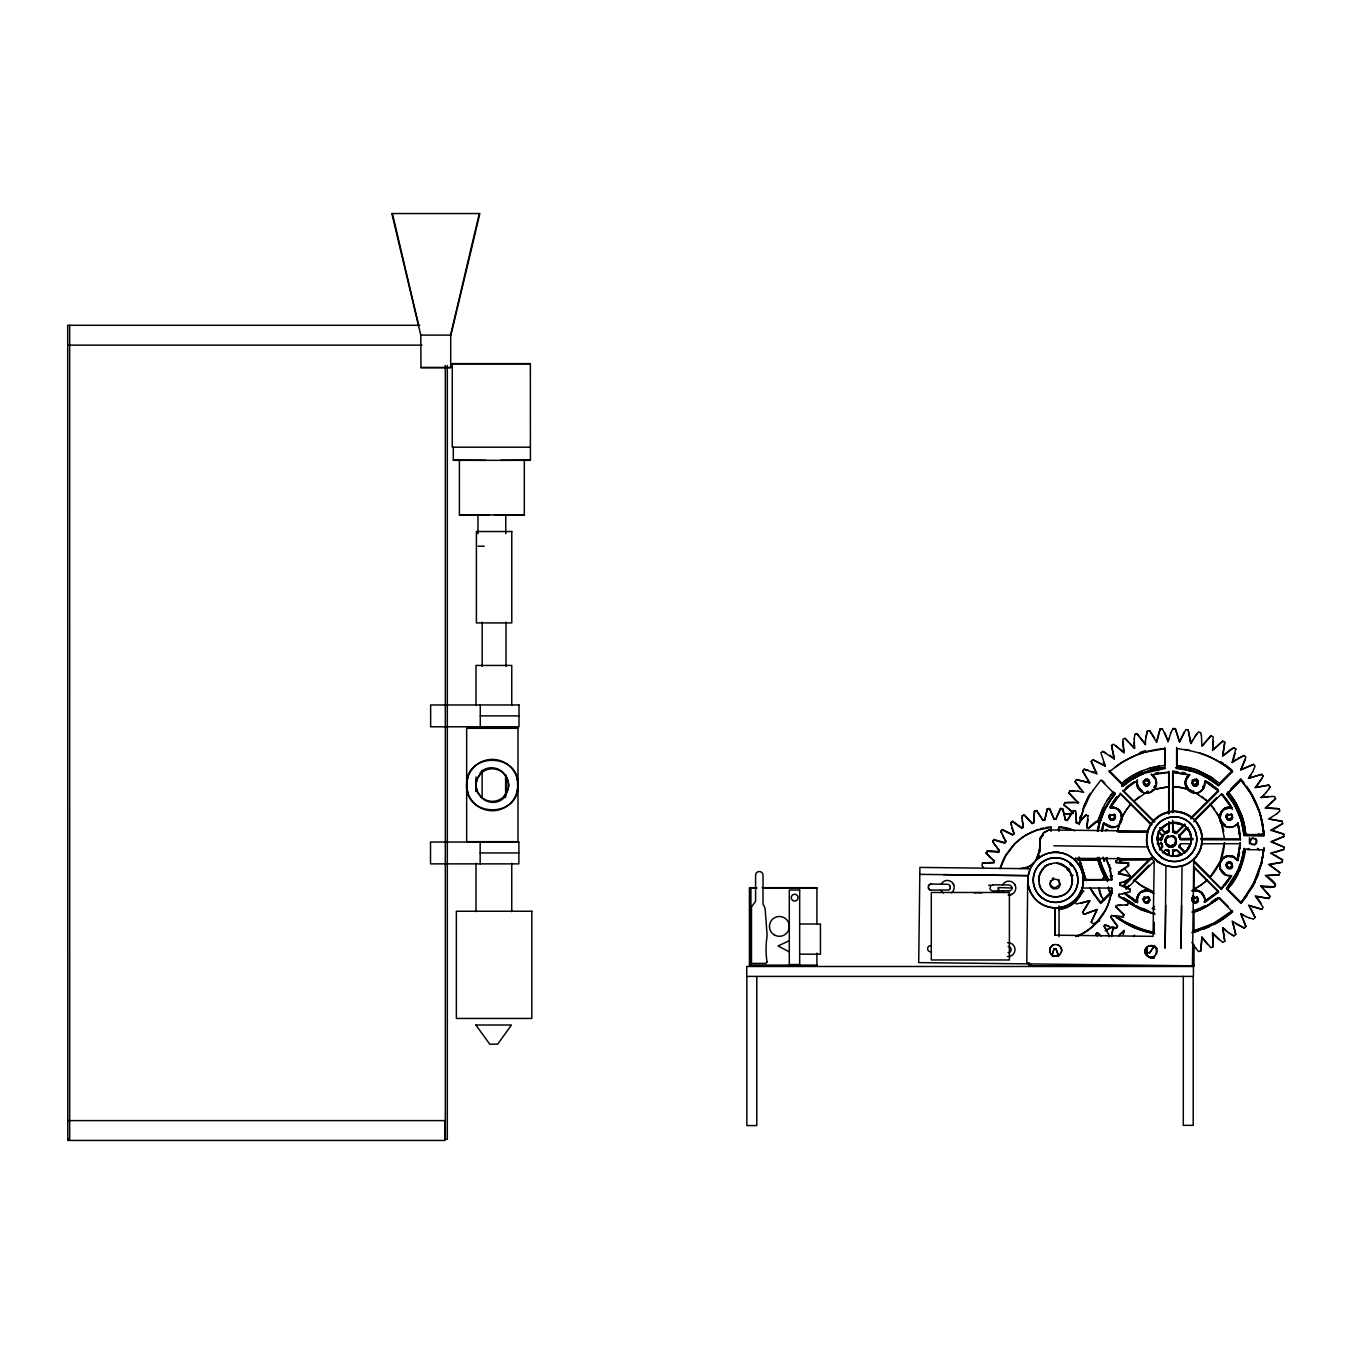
<?xml version="1.0" encoding="UTF-8"?>
<svg xmlns="http://www.w3.org/2000/svg" width="1354" height="1354" viewBox="0 0 1354 1354"><rect width="100%" height="100%" fill="white"/><g stroke="black" fill="none" stroke-linecap="round" stroke-linejoin="round"><path stroke-width="1.5" d="M1119.876 885.059L1125.885 886.481L1130.319 889.629L1119.876 885.059L1119.876 882.774L1122.246 882.283M1154.251 932.855L1154.285 922.243M1155.707 781.495L1155.673 783.289M1213.421 741.129L1212.575 750.505L1222.696 741.095L1224.761 742.28L1222.696 755.955L1233.832 747.746L1235.762 749.067L1233.832 747.746L1231.48 748.948L1222.696 755.854L1224.761 742.28M1233.545 856.693A9.376 9.376 0 0 0 1220.343 867.694L1220.157 863.243A9.749 9.749 0 0 1 1222.053 859.198C1225.844 854.222 1234.391 854.865 1237.37 860.382L1240.146 842.814L1237.37 860.382L1233.477 856.743M1077.192 862.684L1075.465 860.738L1075.499 858.301L1151.932 858.961L1154.2 861.279L1153.033 936.342L1054.918 935.174L1055.172 907.857L1052.498 907.688M1075.516 860.738L1075.55 858.301M1032.933 863.581L1036.132 860.162A27.757 27.757 0 0 1 1079.273 865.697A27.757 27.757 0 0 1 1064.126 906.469A27.757 27.757 0 0 1 1027.872 882.453L1027.804 875.649L1026.772 962.88L1029.379 962.914L1029.362 963.896M1027.889 868.693L1027.872 866.848L1030.039 865.748M1035.539 860.755L1039.212 852.631L1040.498 836.874M1146.499 838.854A27.808 27.808 0 0 0 1165.946 865.697L1165.134 948.206L1165.709 905.335M1192.468 965.842L1193.737 859.062M1109.146 815.734C1108.3 821.539 1118.218 818.662 1114.054 814.329M1145.366 743.583L1145.45 740.503M1149.597 782.9L1149.563 783.678A2.979 2.979 0 0 1 1148.547 785.455L1145.382 785.862M1197.782 898.43C1199.61 902.813 1192.095 902.695 1192.654 901.053C1194.787 904.641 1200.067 900.224 1197.224 897.228M1232.242 865.578L1232.106 864.089M1226.589 863.852L1228.924 862.126L1232.072 863.801C1233.799 868.98 1224.422 868.608 1226.589 863.564M1249.979 841.833L1250.013 840.919A3.487 3.487 0 0 1 1252.247 838.261L1255.666 838.786L1256.698 842.713A3.487 3.487 0 0 1 1255.175 844.541L1251.688 844.541L1249.979 841.748L1252.247 838.194L1255.666 838.871A3.487 3.487 0 0 1 1256.851 840.919L1254.887 844.591L1251.198 844.117M1022.067 818.561L1022.185 815.819L1024.216 814.888L1032.036 823.554L1033.728 822.944L1034.473 811.148L1036.639 810.572L1042.918 820.473L1044.696 820.169L1047.387 808.676L1049.621 808.473L1054.191 819.339L1055.968 819.339L1060.537 808.473L1062.772 808.676L1065.463 820.169L1067.223 820.473L1073.519 810.572L1075.685 811.148L1076.43 822.944L1078.106 823.554L1085.942 814.888L1087.973 815.819L1086.754 827.599L1088.294 828.479C1105.473 816.022 1093.914 821.387 1088.294 828.479M1115.764 745.631L1124.125 753.027L1122.855 739.267L1124.971 738.302L1134.534 748.271L1134.229 738.861M1196.53 896.89L1198.155 899.919L1197.715 901.899A2.962 2.962 0 0 1 1193.856 902.949C1187.509 897.956 1201.1 894.926 1197.579 902.17M1039.669 852.698L1039.754 850.871M1153.286 893.115C1147.295 885.905 1134.534 892.861 1137.411 901.815L1126.325 894.3M1137.072 782.51L1137.14 781.156L1137.309 784.304A9.309 9.309 0 0 0 1138.274 786.809M1272.912 854.103L1282.627 859.959L1270.543 853.138L1283.829 849.432L1283.964 847.012L1271.186 841.714L1283.964 836.417L1283.829 834.081L1270.543 830.29L1282.627 823.571L1282.221 821.269L1268.58 819.001L1276.534 813.94M1083.268 883.113A27.774 27.774 0 0 0 1044.476 854.645A27.774 27.774 0 0 0 1039.212 902.475A27.774 27.774 0 0 0 1083.268 883.113L1083.183 877.663M1146.635 838.854L1147.837 831.119L1048.842 829.951L1043.612 832.625L1039.703 839.192M1201.946 842.239L1202.115 839.514M1175.289 837.906A5.45 5.45 0 0 1 1175.864 839.141L1174.426 844.794L1169.331 846.098C1164.795 845.116 1163.881 838.498 1167.757 836.213M1207.633 944.55L1201.912 937.07L1200.812 950.948L1201.912 937.171L1210.882 947.682L1213.066 946.734L1212.575 932.923L1222.696 942.435L1224.761 941.25L1222.696 927.575L1228.501 932.703M1175.611 843.136L1176.118 840.479M1240.095 848.247L1240.382 843.796L1237.81 860.518L1232.665 856.557A10.375 10.375 0 0 0 1227.232 856.32L1224.202 857.607A9.918 9.918 0 0 0 1220.14 869.234L1225.082 874.904L1231.531 875.75L1229.635 878.949M1219.954 816.597L1220.665 820.101C1217.517 813.365 1224.608 805.325 1231.666 807.509L1222.188 794.223M1108.469 887.699L1108.469 889.307A5.467 5.467 0 0 0 1111.075 893.183L1112.04 893.64M1137.174 898.244L1137.411 901.815L1125.479 893.572M1213.066 946.835L1212.575 933.024M1088.091 819.508L1086.754 827.599M1149.495 782.341L1147.65 785.912A3.114 3.114 0 0 1 1145.873 785.98A2.793 2.793 0 0 1 1143.961 784.389L1144.925 780.733L1148.734 781.072M1143.69 780.987L1143.927 783.881L1143.724 780.666A3.114 3.114 0 0 0 1146.026 785.168L1148.717 784.084L1149.207 780.903M1226.69 863.327C1224.541 866.882 1230.566 870.25 1232.106 866.069L1231.615 863.209M1109.214 815.48L1109.281 817.257A3.131 3.131 0 0 0 1111.059 819.035L1113.987 818.527L1114.934 815.48M1119.03 894.537L1130.133 891.863L1130.319 889.104M1227.012 814.346A2.776 2.776 0 0 0 1226.419 815.497C1224.778 822.538 1235.847 820.642 1231.717 814.566M1111.617 936.528L1113.411 926.83M1204.942 898.481L1204.925 902.356L1218.634 892.235L1193.873 867.474M1161.258 840.817L1163.746 834.436M1261.573 863.767L1264.027 847.756L1261.573 863.869L1254.836 882.588M1220.326 813.754L1225.082 808.609L1231.514 807.695L1223.678 809.421L1221.071 812.231L1219.599 817.511A10.375 10.375 0 0 0 1221.105 822.741L1225.15 826.397L1229.398 827.396A9.901 9.901 0 0 0 1234.662 825.974L1235.982 824.992M1058.371 829.968L1058.625 827.649L1061.434 826.668M1146.381 951.896L1146.483 950.83M1121.992 819.729L1121.704 814.296L1119.403 810.572A10.392 10.392 0 0 0 1116.238 808.406A9.343 9.343 0 0 0 1111.956 807.593L1110.314 807.779L1116.745 808.575A9.952 9.952 0 0 1 1121.704 814.194A10.443 10.443 0 0 1 1121.992 819.678L1118.946 824.857A9.309 9.309 0 0 1 1115.137 827.006C1106.607 831.085 1102.545 814.651 1102.224 831.238M1220.157 863.243L1220.005 865.934M1097.434 821.286L1099.262 822.555L1097.299 831.153M1115.036 816.31L1114.224 814.499A2.979 2.979 0 0 1 1111.719 819.508L1109.485 818.002L1109.366 815.328M1145.45 740.604L1147.312 731.042L1145.873 737.084M508.512 786.725L506.988 792.124L503.857 796.541M1243.954 849.753L1241.364 862.616L1237.81 872.179A77.347 77.347 0 0 1 1230.498 884.788L1226.91 889.273A73.59 73.59 0 0 0 1235.508 876.715L1238.182 871.231A73.404 73.404 0 0 0 1243.395 853.731L1244.072 848.332L1243.954 849.753L1249.285 848.518M1039.635 848.975L1036.538 859.401M1134.229 738.962L1134.838 734.46L1137.055 733.733L1145.433 744.734L1145.366 743.481M950.203 888.173L950.22 886.582M1076.43 822.944L1076.176 813.314M1099.262 822.555L1097.992 829.68M1143.724 783.171L1146.669 784.88L1149.377 782.223A2.996 2.996 0 0 0 1148.361 779.989L1144.638 779.819M1149.292 900.173L1147.769 896.788M1231.378 814.177L1232.258 816.53L1230.854 819.068M1192.197 783.103C1193.873 775.131 1202.657 785.912 1194.668 786.031A3.114 3.114 0 0 1 1192.603 784.592L1192.197 783.103C1193.568 787.486 1199.779 783.966 1197.545 780.446L1193.179 779.819M1236.219 759.374L1232.157 762.42L1235.762 748.965M1212.845 748.931L1213.066 736.694L1210.882 735.848L1201.912 746.359L1201.37 735.188M1219.819 815.277C1217.009 825.466 1232.411 832.033 1237.81 822.893L1240.146 838.837L1200.676 838.837M1102.325 830.95L1104.221 822.623M1111.685 935.445L1112.683 929.403M1242.803 854.763L1243.446 850.989A68.529 68.529 0 0 1 1242.278 857.251L1241.009 861.855M1267.022 875.733L1279.175 874.819L1279.818 872.467L1268.58 864.427L1282.221 862.261L1282.627 859.858M1101.902 831.051L1102.41 828.123M1188.474 775.503L1185.647 781.478L1187.052 777.247L1189.506 774.64L1187.56 776.502M1118.726 896.28C1127.899 899.784 1134.754 906.892 1118.726 896.28L1119.03 894.029M1052.261 954.384L1054.191 948.359L1052.261 954.909M1123.177 934.615L1124.125 930.503L1118.624 935.749L1124.125 930.503L1123.312 933.668M1117.625 831.407L1118.082 829.054A53.855 53.855 0 0 1 1131.165 803.87A56.445 56.445 0 0 0 1124.125 813.5L1121.434 818.832M1185.681 851.988A15.808 15.808 0 0 0 1189.607 846.707C1201.861 814.922 1146.195 815.548 1159.379 846.961A17.687 17.687 0 0 0 1164.812 853.105C1175.881 861.415 1192.908 851.243 1191.181 837.72M1238.69 857.065L1239.553 852.681M1157.027 739.741L1160.073 729.078L1162.392 728.875L1167.419 739.149M1232.106 866.069L1231.632 863.886L1229.28 863.023A2.979 2.979 0 0 0 1226.724 865.003L1227.824 868.456L1231.023 868.608A2.979 2.979 0 0 0 1232.512 866.018L1231.023 863.446L1229.009 863.09M1234.628 857.437C1228.247 852.495 1218.261 859.011 1220.123 866.814A9.8 9.8 0 0 0 1220.496 868.117M1164.677 732.7L1168.062 741.586L1168.57 739.013M1168.062 741.586L1170.939 732.514M1079.206 824.62L1083.166 810.014L1089.378 796.338M1102.241 828.851L1103.155 824.484M1034.473 811.148L1033.728 822.944M1061.282 952.421A5.941 5.941 0 0 0 1061.333 948.409L1059.708 945.989A5.941 5.941 0 0 0 1049.858 951.422L1050.078 952.285A5.991 5.991 0 0 0 1052.109 955.095C1057.017 959.191 1064.43 952.302 1060.656 947.089M1227.739 814.008L1226.318 816.276L1227.333 818.764M479.299 213.543L450.713 334.489L450.713 367.577L420.789 367.577M1117.862 830.222L1120.08 822.166M1235.102 753.467L1233.189 760.119M1080.746 815.497L1079.967 818.628L1080.78 815.514M1099.482 823.164L1104.035 809.929L1115.053 792.852L1105.152 807.644M1102.664 826.668L1103.561 823.063M1220.157 862.701C1217.5 869.59 1224.321 877.46 1231.531 875.699L1221.443 889.426M1118.269 831.915L1147.769 831.593A27.74 27.723 0 0 1 1151.255 824.214M1080.289 819.729L1083.166 810.115M1109.637 864.749L1109.637 867.254L1111.059 868.693M983.546 867.271L981.921 865.748L982.496 863.073L993.819 862.329L994.428 860.653L992.397 859.384M1109.044 926.356C1099.448 922.074 1113.14 929.572 1116.238 928.319L1117.507 926.491L1110.737 917.301L1111.617 915.761L1122.974 917.047L1123.922 915.016C1113.919 904.235 1112.633 906.012 1127.662 904.76L1128.237 902.086M1241.059 861.77L1241.99 858.504M1160.903 838.532L1162.358 835.029L1160.903 838.532L1156.722 838.532M1180.637 843.796L1179.199 847.282L1180.637 843.694L1190.945 843.796M1156.401 953.961C1160.7 943.755 1142.048 943.146 1145.366 953.419A5.991 5.991 0 0 0 1147.397 956.229C1157.281 962.982 1160.733 942.536 1149.004 945.854A5.991 5.991 0 0 0 1145.044 951.1A5.924 5.924 0 0 0 1145.806 954.485M1050.467 880.794L1050.112 884.5A4.621 4.621 0 0 0 1050.941 886.938L1053.463 888.867L1057.254 888.613A4.959 4.959 0 0 0 1059.911 883.214L1058.32 880.455A4.959 4.959 0 0 0 1054.732 879.237L1051.787 880.455L1050.196 883.214A4.959 4.942 0 0 0 1055.714 887.598L1059.64 884.585L1058.777 879.423M1038.416 858.03L1039.212 855.406M1040.244 839.226L1039.754 851.057M1098.026 820.93L1104.762 804.242L1113.428 791.684L1106.861 800.637M1221.968 810.741L1220.072 817.934M1098.416 819.593L1102.85 807.932M1245.257 759.56L1240.806 769.8L1253.499 764.35L1255.073 766.161L1252.687 771.882M1091.222 922.04L1097.045 909.516L1084.063 914.339L1097.045 909.617L1091.222 922.142L1092.898 923.783L1099.702 920.923M1109.62 816.242L1110.822 820.084L1114.224 819.779M1226.589 815.006L1227.604 819.762A2.979 2.979 0 0 0 1230.041 820.406L1232.208 818.73L1232.326 816.462A2.979 2.979 0 0 0 1227.655 815.159L1226.538 817.427L1227.587 818.696L1231.378 818.358A2.962 2.962 0 0 0 1232.157 815.497L1231.26 814.296L1232.157 815.785C1233.088 819.898 1226.165 820.389 1226.301 816.259L1227.519 818.933L1229.923 819.441M1226.842 864.715C1224.625 869.962 1234.408 870.08 1232.225 864.715M1000.454 868.252L1005.565 856.117L1014.061 844.693M1146.483 951.016L1147.549 948.629M1038.416 858.233L1038.992 856.49M1190.928 842.95L1186.307 851.581M1164.034 834.166L1161.19 839.835L1162.646 836.247L1158.262 831.864M1098.229 831.221A77.415 77.415 0 0 1 1100.497 820.795L1103.645 812.298A77.246 77.229 0 0 1 1111.177 799.063M1049.875 949.12L1050.349 947.732M1056.289 817.664L1060.537 808.473M1073.604 812.975L1063.956 804.885L1064.735 802.583L1078.563 802.685L1077.175 801.72M982.496 863.073L993.819 862.853L994.428 860.653M1115.645 907.146L1116.255 905.487M1190.623 843.474L1186.104 851.26M1067.223 820.473L1073.519 810.572M1238.555 868.76L1240.586 863.395L1237.336 871.705A70.019 70.019 0 0 1 1233.105 879.558M1082.692 809.337L1088.616 796.067M1256.901 877.951L1258.712 873.313M1143.961 897.77L1143.504 898.921L1144.299 897.025M1239.655 870.605L1245.426 849.246A75.096 75.096 0 0 1 1244.004 857.437A78.617 78.617 0 0 1 1239.655 870.605L1227.926 889.375L1240.755 902.204C1253.567 887.615 1261.64 869.014 1263.57 849.703A93.714 93.714 0 0 1 1261.42 862.43L1253.499 883.57L1243.852 898.464M1120.503 820.541L1121.01 819.272M1192.079 898.379L1192.84 897.042M1220.377 862.363L1222.053 859.198M1160.073 729.078L1156.654 742.466L1149.597 730.585L1147.312 731.143M1146.144 903.236A2.962 2.962 0 0 0 1149.444 899.31L1148.395 897.194C1153.202 903.338 1140.017 903.863 1144.282 897.364M1047.387 808.676L1044.696 820.169M1165.896 837.923C1162.544 843.491 1171.193 849.753 1175.103 844.033M1083.826 806.307L1090.207 793.241M1084.063 914.339L1082.574 912.444L1089.801 900.647L1076.362 903.964L1075.093 901.916L1083.606 891.017L1081.186 891.727M1082.574 912.545L1089.801 900.749L1080.78 903.44M1122.974 917.047L1123.922 914.492L1115.645 906.621M986.237 853.342L987.184 850.786C995.952 850.65 1008.324 853.308 987.184 851.311L986.237 853.342L994.428 861.178M1166.268 837.618C1162.24 842.679 1170.364 849.076 1174.527 844.388A5.45 5.45 0 0 0 1175.627 838.278L1175.035 837.263M1192.519 965.842L918.706 962.592L919.908 867.406L1030.259 868.726L1027.923 877.003L1027.804 875.649M1077.327 802.533L1078.563 802.787L1068.865 792.936L1069.88 790.736L1077.818 791.176M1237.861 870.537L1226.385 888.512M1121.467 821.235L1120.723 822.724A9.952 9.952 0 0 1 1115.662 826.786L1108.147 826.465A9.952 9.952 0 0 1 1103.984 822.91M1257.037 785.794L1263.147 776.147L1261.776 774.251L1248.54 778.245L1251.011 774.81M1252.552 887.022L1254.836 882.486M1170.939 732.616L1172.987 728.57L1175.323 728.638L1179.503 741.806L1185.867 729.535L1188.186 729.975L1190.826 743.549L1192.705 739.758M1175.966 843.847L1174.544 845.878M1162.646 836.349L1161.427 838.905L1157.264 838.837M1149.207 782.934L1146.415 784.897L1143.622 782.934M1154.86 786.099L1154.116 787.469L1154.776 786.302M1197.765 782.951L1194.956 784.914L1192.282 783.187M1192.146 898.125L1193.026 896.856M1121.298 870.233L1120.774 871.197A10.392 10.392 0 0 1 1118.167 874.007M1078.106 823.554L1085.942 814.888M1252.687 771.78L1248.54 778.347L1261.776 774.353L1263.147 776.248M1146.55 902.407L1149.224 900.427A3.114 3.114 0 0 0 1149.021 897.973M1226.487 815.548L1226.978 814.668A2.793 2.793 0 0 0 1226.318 816.53L1226.487 817.528M1226.995 863.226L1226.589 866.306L1229.923 867.999M1187.052 777.247C1179.402 787.334 1196.022 799.469 1203.181 788.993A9.461 9.461 0 0 0 1205.06 783.898L1204.908 781.156L1203.52 788.502L1199.424 792.141L1196.242 793.021A10.443 10.443 0 0 1 1190.877 792.107M1251.011 908.72L1255.073 917.47L1248.54 905.183L1261.776 909.262L1263.147 907.282L1255.276 895.925L1268.884 898.481L1270.035 896.348L1260.896 885.956L1274.706 886.836L1275.603 884.788L1265.364 875.412L1279.175 874.819M1114.596 819.424L1115.104 816.479A2.962 2.962 0 0 0 1113.326 814.702L1110.602 815.023M998.457 852.021L999.337 850.481L993.65 843.322M998.457 852.546L999.337 850.481M1110.737 917.301L1111.617 915.236M1261.928 778.533L1255.276 787.503L1268.884 785.049L1270.035 787.182L1266.413 792.225M1252.552 886.921L1240.975 903.44L1226.91 889.273M1179.469 845.201L1178.995 846.03L1184.919 851.954M1111.617 804.344L1109.688 807.543C1115.222 805.918 1121.281 810.437 1121.383 816.157M1220.58 861.719L1222.476 859.028A10.392 10.392 0 0 1 1227.232 856.371L1234.171 857.268M1089.378 796.44L1092.847 790.618M1184.327 731.837L1179.503 741.907L1175.323 728.638M1220.631 813.077L1222.273 810.403A8.987 8.987 0 0 1 1226.775 807.559L1231.666 807.509A70.662 70.662 0 0 0 1222.527 794.544M1143.538 898.684L1144.468 897.211M1110.314 807.729L1120.401 794.003L1150.985 824.688M1192.265 898.193L1193.212 897.025L1192.265 898.193A2.843 2.843 0 0 1 1193.416 897.042M1006.09 854.645L1014.061 844.168L1023.319 836.417M1080.577 789.551L1075.093 781.613L1076.362 779.549L1089.801 782.781L1082.574 770.985L1088.954 781.952M1077.902 897.482L1075.093 901.916M1103.155 857.184L1104.018 860.416L1105.389 858.639M1133.62 936.562L1134.534 935.157M1230.007 877.003L1221.206 888.529L1193.297 860.619M1268.546 789.314L1270.035 787.08M1228.806 880.185L1225.302 884.991M1092.847 790.719L1100.87 780.073L1114.934 794.256A73.404 73.404 0 0 0 1106.438 806.781M1148.7 783.831L1148.547 780.175L1145.061 779.566L1147.261 779.379M1002.637 835.993L1005.937 841.308L1004.803 842.679L993.921 839.514L992.651 841.342L999.337 851.006M992.651 841.866L993.921 839.514M1202.521 745.36L1210.882 735.848M1116.238 928.319L1117.507 925.967L1110.737 916.776M1113.428 801.534L1116.999 796.761M1247.254 895.383L1240.975 903.338M1101.496 880.235L1105.609 876.021A14.894 14.894 0 0 0 1102.359 879.068M1041.277 837.144L1042.698 835.3M1112.429 797.455L1114.934 794.256M1194.6 736.864L1198.561 731.972L1200.812 732.666L1201.37 735.29M1149.597 952.945L1154.522 945.583L1149.597 952.945L1147.312 952.387L1146.381 948.934M1196.784 733.986L1190.826 743.448L1188.186 729.975M1082.574 771.086L1084.063 769.174L1097.045 773.913L1091.222 761.473L1092.898 759.746L1105.253 765.941L1103.408 762.133M1103.358 857.776L1104.035 860.535L1107.183 857.505M1005.937 841.308L1004.803 843.187L993.921 840.039M1105.27 924.579L1104.119 925.933L1108.554 934.531M1105.27 925.087L1104.119 926.441L1107.504 931.789M1160.818 829.443L1167.148 824.264M1265.364 808.016L1275.603 798.742L1265.364 808.118L1279.175 808.71L1279.818 811.046L1276.534 814.042M1154.539 906.368L1152.119 908.602L1154.877 909.279M1210.121 877.155L1220.394 861.127L1224.456 842.526A53.855 53.855 0 0 1 1219.429 863.31L1217.229 867.559A56.546 56.546 0 0 1 1210.121 877.155L1193.805 860.856M1119.419 872.991L1120.147 872.162A10.409 10.392 0 0 0 1121.044 870.757M1213.573 749.253L1222.696 741.197M1264.094 794.798L1266.413 792.124M1249.234 917.809L1253.499 919.18L1255.073 917.369M480.772 773.574L477.64 778.008L476.117 783.391A12.558 9.596 -90 0 0 476.083 786.742L477.64 792.124L480.772 796.541M1042.851 833.472L1049.028 829.951M1257.731 834.741L1263.891 833.878L1264.027 835.655L1244.106 835.452L1243.395 829.697A73.404 73.404 0 0 0 1238.199 812.265A73.285 73.285 0 0 0 1226.893 794.155L1240.975 780.073L1251.299 794.324L1259.051 811.097M1001.588 833.793L1000.944 831.153L1002.519 829.579L1012.674 834.572L1014.044 833.421L1011.726 827.616M1000.944 831.678L1002.519 829.579M1112.006 890.797L1100.599 902.204L1092.763 891.931A98.097 98.097 0 0 1 1090.207 887.818M1112.125 892.083L1100.87 903.44L1100.345 902.746M1184.818 749.439L1199.441 752.993A88.856 88.839 0 0 1 1214.826 759.391L1219.192 761.862A93.071 93.054 0 0 1 1232.563 771.662L1218.482 785.828L1208.563 778.635A77.076 77.076 0 0 0 1199.018 773.862A68.614 68.597 0 0 0 1187.407 770.155L1176.88 768.497M1123.109 885.601L1151.018 857.691M1159.396 848.992L1162.764 845.928M1172.666 820.287L1172.682 831.593L1175.797 832.896L1184.716 823.977M1190.488 818.205L1218.397 790.296L1215.046 787.334M1123.312 886.616L1152.44 857.387M1159.718 850.092L1162.646 847.181L1161.19 843.694L1157.078 843.694M1185.139 824.688L1176.389 833.539L1172.902 832.084L1172.902 821.692M1190.961 818.865L1218.634 791.193L1204.908 781.106M1125.919 888.41L1128.847 885.465M1133.264 881.065L1148.869 865.155M1192.519 838.837L1179.909 838.837A9.41 9.41 0 0 0 1178.606 835.706L1183.024 831.305M1183.43 830.577L1186.392 827.616M1194.77 819.542L1216.806 797.523M1126.122 889.426L1153.794 861.652M1162.527 852.902L1165.439 849.99L1168.942 851.446L1168.942 855.66M1193.009 839.734L1180.637 839.835L1179.199 836.349L1187.949 827.497M1193.771 821.675L1221.443 794.003L1231.514 807.695M1230.769 788.84L1240.755 778.855L1243.852 782.595M1240.975 780.073L1226.91 794.256L1233.731 803.717A77.11 77.11 0 0 1 1240.01 816.851A77.06 77.043 0 0 1 1243.581 830.984L1244.106 835.452L1264.027 835.655C1262.723 818.138 1257.054 800.806 1246.763 786.454M1121.467 870.402C1137.648 858.097 1123.854 870.571 1118.759 872.061L1119.064 873.804L1130.133 876.495L1130.319 878.712L1123.922 882.233L1119.876 882.774M1264.094 794.696L1260.896 797.574L1262.537 797.151M1174.798 844.101L1170.668 845.996L1166.556 844.101A5.45 5.45 0 0 1 1165.235 840.529L1167.723 835.943M1039.94 864.072L1041.683 862.616M1158.753 823.198L1162.274 820.456M1121.62 786.2C1132.875 776.045 1147.363 769.529 1162.426 767.836M1161.867 828.343L1164.982 825.618A16.857 16.84 0 0 1 1172.682 822.91M1193.636 866.577L1218.397 891.338L1203.994 901.798M1232.157 762.319L1244.14 755.43L1245.9 757.055L1240.806 769.901L1253.499 764.451M1228.501 932.601L1233.832 935.885L1235.762 934.463L1232.157 921.109L1244.14 928.099L1245.9 926.474L1240.806 913.611L1245.985 916.624M1244.14 928.099L1245.9 926.474M1153.794 821.878L1123.211 791.193C1126.985 789.534 1138.646 774.573 1137.157 786.014C1138.342 789.924 1142.048 792.835 1146.127 793.021C1155.927 794.087 1160.395 779.786 1152.102 774.827L1168.942 772.254L1168.942 813.551M1218.397 891.338L1205.686 900.715M1014.044 833.421L1012.674 835.079L1002.519 830.104M1213.895 924.528L1218.312 922.091A93.189 93.189 0 0 0 1232.563 911.767L1218.312 922.192L1203.131 929.386M1099.143 934.074L1097.383 932.652L1096.029 933.786L1097.197 935.919M1097.383 932.652L1096.029 934.311L1096.757 935.496M1193.179 784.609L1192.231 783.441L1193.686 785.743L1196.445 785.845A2.793 2.793 0 0 0 1197.867 784.406L1197.985 782.138A2.996 2.996 0 0 0 1196.665 780.581L1193.094 781.055L1192.806 784.271L1196.513 784.745L1197.884 781.715M1117.744 859.401L1119.115 858.284M1164.728 747.374L1164.728 765.518C1149.038 766.753 1133.823 773.066 1121.84 783.289L1109.011 770.46M1232.343 910.599L1213.726 923.36L1192.586 931.264M1125.749 783.932L1123.363 785.828L1133.281 778.635L1144.232 773.286L1164.965 768.497M1109.281 771.763L1122.094 762.217L1135.583 755.363A93.257 93.257 0 0 1 1158.262 749.27L1164.965 748.593L1164.965 768.598M1125.462 788.062L1129.439 784.998M1059.657 954.807L1054.428 956.178M1229.889 912.698L1222.087 918.452A98.419 98.419 0 0 1 1207.886 926.136L1195.7 930.452M1114.325 758.951L1111.482 745.411L1114.325 759.052L1102.748 751.385L1100.904 752.824L1105.253 766.042L1092.898 759.746M1139.628 796.575L1134.043 801.094L1145.738 792.835M1222.662 858.521L1224.811 856.896M1164.609 833.624L1168.705 831.593L1168.688 822.386M1166.826 836.687L1168.062 835.756M1141.456 891.863C1131.961 901.899 1142.319 907.586 1124.565 893.386M992.99 884.805L990.739 885.685L989.96 888.647A3.08 3.08 0 0 0 992.905 890.966L1010.338 890.763A3.08 3.08 0 0 0 1008.865 884.991L992.939 884.805M1189.726 774.86L1186.104 779.278A8.767 8.767 0 0 0 1185.647 781.478M1195.074 785.185L1197.765 783.204L1197.41 780.547M1148.751 901.307L1147.058 902.339M1029.988 865.748L1033.83 862.752L1030.259 868.726M1217.364 899.547L1200.744 909.516A75.367 75.367 0 0 1 1192.942 912.41A74.927 74.927 0 0 0 1205.754 907.095L1219.514 897.77L1228.078 906.334M1041.581 862.616L1043.46 861.33M1153.946 956.618L1154.894 955.941M1282.627 823.672L1273.708 829.207M1011.167 825.28L1010.896 822.555L1012.724 821.286C1018.953 825.331 1025.841 832.727 1022.118 820.93M1010.896 823.08L1012.724 821.286M1115.137 767.024L1123.532 761.439A93.308 93.291 0 0 1 1145.112 752.147L1164.965 748.694M1115.696 861.195L1116.305 862.329C1130.438 862.498 1135.583 863.446 1116.305 862.853L1115.696 861.195L1119.115 858.825M1166.962 836.84L1168.367 835.875M1222.899 809.76L1226.775 807.559L1231.666 807.509M1105.169 930.875L1111.109 927.338M1108.249 929.166L1110.432 927.744M1257.917 834.504L1258.814 833.929M1130.759 783.966L1134.06 781.901M1118.759 872.061L1119.064 873.279L1130.133 875.97L1130.319 878.204L1123.922 881.691M1024.572 835.655L1038.146 829.308M1136.328 781.563L1132.519 783.898A69.646 69.646 0 0 0 1123.245 791.261M1194.042 897.567L1193.212 895.485L1194.059 897.567L1192.248 900.207L1194.093 903.05L1194.008 896.788M1207.243 905.64L1218.482 897.702L1232.563 911.868M1111.482 745.512L1113.479 744.209L1122.466 751.233M1132.435 779.312L1138.663 775.876M1021.847 827.954L1023.404 827.057M1283.964 836.518L1271.186 841.816L1283.964 847.113M1165.439 833.438L1168.942 831.982L1168.942 821.692M1227.57 862.38L1230.041 861.956A2.793 2.793 0 0 1 1231.937 863.53L1231.192 867.102A2.979 2.979 0 0 1 1226.69 866.306M1237.759 758.545L1244.14 755.532M1044.459 866.238L1047.37 864.817M1172.902 855.66L1172.902 851.446L1176.389 849.99L1180.756 854.459M1174.273 851.141L1176.389 850.092M1052.041 878.763L1053.767 877.9M1193.399 779.684L1196.513 779.667L1197.765 781.224M1024.216 815.396L1022.185 815.819M789.297 940.708L778.059 945.938L789.297 951.947M1113.851 818.95L1110.737 819.221L1109.146 816.056L1109.146 817.054M1184.242 852.851L1178.268 855.576L1172.462 855.965A16.959 16.959 0 0 1 1166.183 853.968L1162.24 850.972L1158.99 846.199M1077.462 936.274C1091.899 930.198 1103.442 917.826 1108.672 903.067A56.851 56.783 0 0 0 1111.803 888.055L1110.517 896.213A56.936 56.885 0 0 1 1105.101 910.582L1096.046 922.971A56.936 56.885 0 0 1 1089.462 928.827A56.733 56.682 0 0 1 1075.601 936.562M1149.394 792.632L1154.37 789.348L1156.299 785.422A10.409 10.409 0 0 0 1156.434 781.58A9.309 9.292 0 0 0 1154.81 777.518L1153.794 776.231M1147.261 785.049L1149.207 783.221A3.114 3.114 0 0 0 1149.004 780.767L1148.361 779.989M1167.571 832.49L1165.439 833.539L1159.616 827.599M1140.017 775.182L1144.232 773.388M1209.359 926.745L1193.483 932.347M1143.165 770.494L1135.6 773.963A75.418 75.418 0 0 0 1123.972 781.529M1053.717 944.72L1052.904 945.058A5.89 5.89 0 0 0 1049.739 950.559L1050.027 952.285M1283.829 849.432L1274.723 852.529M1227.519 862.684L1228.924 862.126M1141.557 773.388L1158.635 768.361L1151.171 770.003M1172.361 847.062L1173.529 846.605M1255.276 787.605L1268.884 785.151L1270.035 787.182M1032.036 823.554L1033.728 822.42M1051.601 863.649C1033.576 866.932 1035.505 895.789 1053.683 896.839A17.704 17.704 0 0 0 1061.824 895.722C1080.864 889.07 1070.963 858.03 1051.601 863.649A16.062 16.062 0 0 0 1044.374 867.423L1040.024 873.415A17.72 17.704 0 0 0 1038.721 881.505M1196.53 901.95L1193.416 901.95A2.843 2.843 0 0 1 1192.265 900.647M1128.068 892.218L1122.5 893.826M1139.882 752.486L1145.636 750.607M1134.838 734.562L1137.055 733.834L1144.248 742.601M1152.305 789.941L1168.688 786.742L1155.724 788.84M1172.666 850.295L1174.493 849.737M1105.507 830.222L1107.623 829.579L1105.507 830.747M1168.705 831.593L1165.574 832.896L1160.733 827.768M1009.898 894.943L1011.59 894.452M1145.044 890.543L1140.627 892.117A9.783 9.783 0 0 0 1137.902 895.654L1136.937 902.323M1080.357 892.032L1083.606 891.118M1148.412 768.649L1159.21 766.161M1147.904 903.016C1138.934 904.438 1147.803 891.66 1149.614 900.579M1034.473 811.672L1036.639 811.097M1191.842 932.635L1198.341 930.892M1195.667 948.071L1198.561 951.557L1200.812 950.846M1191.926 891L1193.517 890.543M1049.198 864.19L1051.093 863.717M1152.779 774.759L1157.111 773.709A69.629 69.629 0 0 1 1168.942 772.355M1182.127 865.866L1174.104 866.966L1166.183 865.714M1125.462 904.743L1127.662 904.76M1260.896 797.472L1272.032 796.507M1192.248 890.492L1197.139 890.357L1201.116 892.404A8.903 8.903 0 0 1 1203.672 896.06L1204.078 897.347M1040.261 828.699L1043.849 827.92M1155.791 772.999L1158.702 772.389M1173.529 856.32L1181.568 854.729M1152.931 957.109L1148.463 956.889M1036.639 810.572L1042.918 819.949L1044.696 819.644M988.725 885.33L990.248 885.059M1226.47 856.185L1229.127 855.762M1157.416 769.631L1160.429 769.157M1147.363 791.498L1148.26 791.362A8.987 8.987 0 0 1 1146.906 791.531M1065.31 814.059L1072.182 813.432M1065.31 813.957L1073.451 813.365M1051.093 827.396L1037.096 830.171A53.229 53.178 0 0 0 1029.006 833.59L1026.112 835.164A56.851 56.783 0 0 0 1014.146 844.71M1045.626 827.531L1051.093 826.871L1051.093 831.441M1064.735 802.685L1075.228 802.245M1193.517 890.594L1199.915 891.592M1228.907 819.492L1231.751 818.188A2.793 2.793 0 0 0 1232.242 816.276L1231.598 814.668M1152.305 892.184L1146.483 890.103L1140.288 892.421A9.004 9.004 0 0 0 1137.445 896.923M1160.073 729.18L1162.392 728.875M1047.387 809.201L1049.621 808.998L1054.191 819.339M1265.059 796.744L1268.495 796.49M1146.483 890.103L1143.385 890.627A8.886 8.886 0 0 0 1139.645 893.031L1137.563 896.483L1137.411 901.815A9.309 9.309 0 0 1 1137.902 895.654A9.326 9.326 0 0 1 1140.999 892.235L1148.344 890.61M1147.024 785.134L1144.248 784.288L1143.808 780.767A2.776 2.776 0 0 0 1143.808 783.661L1146.787 785.168M1019.968 868.608L1027.872 867M1267.022 807.898L1279.175 808.812M460.665 460.208L459.412 460.225L459.412 514.96L476.963 514.875M477.962 533.696L477.962 514.96L489.336 514.994M505.753 533.696L505.753 514.96L494.396 514.994M459.548 514.96L524.303 514.96L524.303 460.225L523.05 460.208M1270.272 864.461L1282.221 862.261M1122.974 916.523L1114.257 916.099M1229.669 862.143L1227.333 862.853L1230.532 862.126M1171.921 811.486L1174.798 811.384M1053.243 852.36L1058.693 852.428M1058.033 907.755L1055.172 907.857L1054.918 935.174M1228.23 855.813L1229.567 855.762A8.767 8.767 0 0 1 1233.071 856.557A8.936 8.936 0 0 1 1236.591 859.282L1237.37 860.382M1121.484 905.284L1117.253 905.166M1111.465 807.238L1114.156 807.458A9.343 9.343 0 0 1 1120.317 820.947M1172.716 822.86L1182.33 824.772M1077.835 859.739L1098.483 859.672M1121.197 859.604L1148.04 859.519M1077.835 859.942L1098.483 859.875M1119.132 859.807L1150.105 859.705M419.723 325.298L67.7 325.298L67.785 1140.457L445.009 1140.457L445.009 1120.604L67.785 1120.604M420.789 335.115L450.916 335.115L479.875 213.543L391.831 213.543L420.789 335.115L420.976 367.577L450.713 367.577M67.785 345.152L422.008 345.152M452.27 363.803L530.362 363.803M530.362 447.192L452.27 447.192L452.27 363.617L530.362 363.617L530.413 460.326L453.302 460.326L453.302 447.006M453.302 460.14L485.951 460.326M500.794 460.326L530.413 460.14M480.281 715.877L518.988 715.877M1054.191 818.815L1055.968 819.339M1116.864 831.508L1147.684 831.915M1227.926 791.684C1238.165 803.65 1244.411 818.899 1245.697 834.589L1263.841 834.589L1260.151 813.94M1180.434 838.532L1178.995 835.029L1180.434 838.532L1193.026 838.532M1201.404 838.532L1224.456 838.532L1220.969 821.624M1157.078 839.835L1161.19 839.734M1201.252 839.734L1240.382 839.835L1237.81 822.893M1201.252 843.796L1240.382 843.694M1147.684 846.927L1053.852 845.81M1247.474 849.72L1259.389 849.72M1263.891 849.753L1259.389 849.753L1257.561 848.518M480.162 852.952L518.87 852.952M1083.539 879.592L1111.803 879.592L1083.539 880.117M755.752 887.682L749.422 887.682L749.422 965.774L816.919 965.774L816.919 953.114M762.082 887.682L816.919 887.682L816.919 923.987M757.106 888.004L750.911 888.004L750.911 965.114L816.919 965.114M763.013 888.004L816.919 888.004M998.795 891.897L998.321 887.53L1012.453 888.055M1081.507 888.055L1111.803 888.055M799.672 923.987L820.439 923.987L820.439 954.181L799.672 954.181M1054.191 948.883L1055.968 948.883L1058.574 956.195M1030.851 965.047L1028.414 965.047M1030.851 965.859L1194.008 965.859M475.914 1025.012L511.44 1025.012L497.646 1044.205L489.742 1044.205L475.914 1025.012M67.7 1139.306L69.68 1139.306L69.68 325.298M506.751 514.875L524.303 514.96M484.258 546.221L482.041 546.204M481.076 546.204L478.013 546.187M1243.954 833.878L1249.133 834.741M504.213 514.943L505.753 514.96M1069.88 790.838L1074.331 790.871M943.129 874.633L1028.211 875.649L919.823 874.362M1173.529 822.657L1177.658 822.944L1184.411 825.957M1172.987 728.672L1175.323 728.74M1269.849 819.068L1282.221 821.37M1272.032 796.406L1274.706 796.592L1275.603 798.843M1172.902 772.355L1188.998 774.996M1175.577 767.566L1193.873 771.12A73.184 73.184 0 0 1 1207.785 777.416A73.742 73.742 0 0 1 1218.177 784.778A73.488 73.488 0 0 0 1203.3 774.945L1191.435 770.358L1177.692 767.701M1172.666 786.742L1177.438 787.131A56.513 56.513 0 0 1 1185.63 788.84M1176.152 767.701L1181.483 768.158L1175.78 767.616M1172.682 812.688L1172.682 771.357L1176.558 771.695M1060.537 808.998L1062.772 809.201L1065.463 820.169M1059.031 827.396L1069.863 829.223M1112.514 875.97L1110.331 875.716L1111.972 875.903M1172.682 771.357L1177.997 771.865M1194.566 897.397L1197.951 899.158M1176.626 747.374L1176.626 765.518L1187.593 767.21A75.384 75.384 0 0 1 1198.188 770.494L1210.561 776.722L1219.514 783.289L1232.343 770.46A97.979 97.979 0 0 0 1224.744 764.451M1228.67 867.982L1229.432 868.066A2.962 2.962 0 0 0 1232.157 864.258A2.962 2.962 0 0 0 1227.824 862.515A2.962 2.962 0 0 0 1227.164 867.152L1228.67 867.982L1227.519 867.474M1076.362 779.65L1089.801 782.883M1176.626 765.518L1195.582 769.529L1212.896 778.245M1067.037 869.742L1069.626 870.03M1194.465 890.12L1200.406 891.846L1203.943 896.907M1116.238 927.795L1111.82 927.135M930.52 890.103L948.799 890.018A3.08 3.08 0 0 0 950.254 888.173M1193.111 791.362L1193.991 791.498A9.309 9.309 0 0 1 1188.829 775.216M1109.112 816.817A2.979 2.979 0 0 0 1110.737 819.221L1111.956 819.525M1056.577 863.226L1062.924 864.901L1069.694 870.842A16.891 16.891 0 0 1 1069.457 889.595C1061.993 901.51 1041.734 897.82 1039.093 883.959M1077.818 791.074L1083.606 792.412L1075.093 781.613M1065.463 819.644L1067.223 819.949M1189.76 750.438L1176.88 748.593L1176.88 768.598M1182.093 772.339L1185.376 772.982M1152.626 946.243L1154.336 946.581M1232.377 816.665L1230.532 814.634L1228.027 814.905L1226.572 817.731L1227.943 819.187M1070.354 874.802L1073.113 875.412M1059.031 863.717L1069.288 868.963M1155.131 914.136L1140.593 909.516L1123.972 899.547M1084.063 769.275L1088.379 770.308M1187.407 770.274L1190.369 771.001M1257.663 896.771L1268.884 898.481M1148.344 890.56L1153.642 893.318M1153.202 946.107L1155.385 947.072M1073.519 811.097L1075.685 811.148M1273.894 830.814L1283.829 834.182M1153.76 913.848L1140.593 909.516L1127.323 902.018M1110.026 825.652L1108.317 825.077M1172.902 831.982L1176.389 833.438M1166.86 849.737L1168.688 850.295M1168.942 851.548L1165.439 850.092M1146.144 903.304L1143.707 900.105L1146.144 897.431A2.962 2.962 0 0 1 1148.564 898.057L1149.461 899.361A2.996 2.996 0 0 1 1146.855 902.39A2.996 2.996 0 0 1 1143.538 900.325A2.996 2.996 0 0 1 1145.061 896.737M1148.717 910.92L1140.694 907.823M1199.441 752.993L1204.18 754.635A98.3 98.283 0 0 1 1219.192 761.963A87.147 87.147 0 0 1 1226.132 766.618L1232.563 771.662M1113.716 807.373L1117.778 809.184L1120.892 813.517M1172.682 831.593L1175.797 832.896M1076.43 822.42L1078.106 823.046M1250.808 906.3L1261.776 909.262M1143.91 909.228L1146.296 910.108M1245.985 916.523L1249.234 917.91M1134.043 879.965L1141.608 885.821L1152.305 891.118M1244.14 927.998L1235.508 923.682M1091.696 771.408L1094.083 772.389M1168.316 846.588L1169.467 847.079M931.45 884.06A3.08 3.08 0 0 0 928.438 886.311L928.421 887.902A3.08 3.08 0 0 0 929.792 889.798L930.57 890.103M1144.232 910.243L1133.281 904.895L1123.363 897.702L1133.281 904.794L1142.81 909.566A73.404 73.404 0 0 0 1154.488 913.256M1258.814 849.618L1257.527 848.416M1085.942 815.396L1087.973 815.819M1112.04 892.929L1109.197 890.594A5.45 5.45 0 0 1 1108.469 886.988M1164.322 853.037L1168.773 855.136M1167.91 855.237L1164.322 853.189M1149.935 890.949L1153.642 893.268M1102.748 751.487L1105.964 753.061M1135.82 905.471L1139.222 907.197M1057.779 944.77L1059.759 945.989M1124.785 921.82L1137.969 927.947L1148.767 931.264A92.969 92.969 0 0 0 1151.932 931.975M1012.724 821.81L1021.847 828.479M1203.198 775.825L1207.243 777.991M1147.65 780.31L1148.327 780.683A2.793 2.793 0 0 1 1149.563 782.832M1195.937 793.072L1207.294 801.094L1201.726 796.575M1172.378 835.621L1174.883 837.347L1176.101 841.511M1231.48 934.48L1233.832 935.885M1269.73 864.952L1279.818 872.568M1224.033 824.247L1225.201 824.908M1111.211 819.407L1109.485 818.002M1195.616 792.835L1198.73 794.612M1086.754 827.074L1088.294 827.971M1243.666 915.507L1240.806 913.713L1245.9 926.576M1133.772 900.528L1137.614 902.796M1134.449 904.641L1126.173 899.259M1205.568 780.784L1212.422 785.269M1208.547 778.77L1211.153 780.361M1205.517 781.563L1216.417 789.297M1147.667 779.227L1148.852 780.226M1199.255 891.135L1200.406 891.846M1101.428 935.936L1097.383 933.177M1127.205 900.021L1134.093 904.37M1116.508 917.572L1130.438 925.865A87.367 87.367 0 0 0 1143.165 930.875L1154.793 933.651A88.924 88.924 0 0 1 1139.916 929.707L1135.109 927.879A93.46 93.46 0 0 1 1122.906 921.719A93.189 93.189 0 0 1 1114.545 915.964M1073.231 812.671L1063.956 804.885M1116.61 916.624L1126.206 922.599L1142.539 929.538A98.283 98.283 0 0 0 1153.523 932.28M1097.434 821.81L1099.262 823.08M1196.225 779.244L1197.918 782.189L1195.48 784.863A3.131 3.131 0 0 1 1193.043 784.22L1192.163 782.951M1197.122 897.364L1196.31 896.771L1197.579 897.973C1199.39 901.358 1193.686 903.863 1192.18 900.41M1155.385 946.886L1156.333 947.766M1024.216 814.888L1032.036 823.029M1109.705 755.193L1112.616 757.377M1161.834 857.607L1158.381 854.78M1161.732 857.607L1158.482 854.78M1041.175 897.16L1043.003 898.481M1147.904 779.345L1148.987 780.429A3.114 3.114 0 0 1 1146.973 784.965M1125.411 894.334L1128.525 896.788M1124.971 738.404L1134.534 748.373L1134.043 742.347M1117.659 857.624L1119.369 859.011A9.952 9.952 0 0 1 1121.687 862.718L1119.369 859.062L1121.23 863.26A9.343 9.343 0 0 0 1118.726 858.554L1119.86 859.942M1189.472 791.21C1183.819 787.537 1184.022 778.347 1189.726 774.81L1172.902 772.254L1172.902 811.486M1173.63 835.943L1174.527 836.687M1268.173 877.274C1282.763 886.819 1271.948 889.29 1260.896 886.058L1270.035 896.45M1235.576 858.148L1237.81 860.569M1154.302 777.247L1151.086 774.149L1154.928 778.448M1226.402 931.163L1222.696 927.676L1224.761 941.25M1219.108 939.794L1214.115 935.022M1103.341 898.921L1104.424 899.902A13.912 13.895 0 0 1 1102.85 898.481L1100.751 895.519A15.605 15.588 0 0 1 1098.991 888.512M1039.55 895.671L1041.26 897.16M1139.628 788.62L1140.61 789.534M1222.577 871.553L1223.237 872.179A8.903 8.903 0 0 1 1221.24 869.759M1151.848 774.64L1155.114 778.872L1153.777 776.519M1075.211 800.079L1068.865 792.936M1109.281 771.662L1123.363 785.828M1122.974 790.296L1154.793 821.844M1178.606 845.928L1184.547 851.886M1179.199 847.181L1185.021 853.02M1193.771 861.753L1221.443 889.527M1120.164 793.106L1151.983 824.654M1158.364 831.305L1162.764 835.706M1177.269 850.21L1182.11 854.763M1102.021 780.293L1104.881 783.137M1114.748 815.751L1111.059 814.82A2.793 2.793 0 0 0 1109.451 816.682C1108.571 823.08 1118.709 819.695 1114.511 814.549M1118.15 809.472L1119.098 810.42M503.857 773.574L506.988 778.008L508.512 783.391M990.502 857.793L986.237 852.817M1221.46 870.148L1222.899 871.874M1156.333 947.58L1157.111 948.629M1053.023 956.398L1051.415 953.995M1166.471 844.947L1167.283 845.895M1210.121 803.904L1218.38 815.599A53.855 53.855 0 0 1 1223.728 831.373M1211.153 805.122L1214.64 809.472M1186.307 827.565L1189.607 832.287L1191.198 838.668M1131.233 877.155L1125.377 869.606M1067.967 869.827L1069.575 871.722M1100.345 902.847L1094.167 894.774M1240.975 780.175C1254.075 795.052 1262.182 814.143 1263.891 833.878M1221.511 821.692L1223.305 823.706L1221.291 821.303M1005.937 841.816L1000.944 831.153M1195.667 948.172L1191.892 942.282M1229.686 793.833L1235.914 803.024L1241.686 815.616M1114.359 814.329L1115.002 815.734M1148.48 897.025C1152.068 900.732 1144.418 904.658 1143.453 899.648A2.979 2.979 0 0 1 1144.113 897.211M1185.833 784.169L1187.78 788.18L1186.155 785.252M1091.883 890.577L1094.574 894.605M1154.59 737.913L1149.597 730.585M1221.003 869.37L1221.985 870.876M1090.545 889.104L1094.167 894.876M1179.199 836.349L1180.248 838.363M1202.064 893.352L1203.672 896.06A9.783 9.783 0 0 1 1204.146 897.787M1108.283 879.541L1103.002 869.37A73.607 73.607 0 0 1 1099.093 857.251A73.488 73.488 0 0 0 1108.249 879.541M1110.331 875.716L1111.769 878.171M1107.877 879.44L1102.478 868.506L1099.448 858.487M1095.623 771.932L1091.222 761.473M1101.496 896.67L1099.025 887.665M1216.603 812.485L1220.394 819.932M1107.843 879.355L1100.497 862.633A73.065 73.065 0 0 1 1099.702 859.688M1014.451 883.993L1015.297 885.55M952.911 883.265L953.758 884.822M1144.198 784.812L1143.842 784.135A3.114 3.114 0 0 1 1144.045 781.63L1145.145 780.53A2.979 2.979 0 0 1 1147.583 780.344M1251.959 794.646L1258.661 809.337A98.216 98.216 0 0 1 1262.723 824.958L1263.841 834.589M1234.408 804.276L1241.33 820.676L1243.784 834.149M1014.044 833.929L1010.896 822.555M1203.537 894.96L1205.128 900.173M1058.506 955.332L1055.968 948.883M1175.272 837.584L1175.78 838.634M1178.606 835.706L1179.909 838.837M1192.079 899.902L1193.026 901.425A3.131 3.131 0 0 0 1195.464 902.069L1197.376 900.833L1197.867 898.616M1186.053 785.049L1186.899 786.877M1106.116 859.028L1109.671 868.252L1111.803 880.117M1120.317 859.452L1121.907 863.31M1120.52 861.127L1121.23 863.26M1149.004 780.767L1149.275 781.478A2.843 2.843 0 0 1 1146.093 785.151M1119.86 858.131L1120.943 861.127M1233.189 923.513L1235.762 934.565M1143.453 899.648L1144.113 901.036A2.979 2.979 0 0 0 1145.873 902.069L1148.09 901.561L1149.36 899.124A2.979 2.979 0 0 0 1148.31 896.839M1120.706 861.533L1121.129 862.82M1108.554 934.006L1109.214 936.68M1023.404 827.582L1022.067 818.036M1161.834 844.033L1161.461 842.814A9.427 9.427 0 0 0 1162.341 845.201M1127.662 863.073L1128.237 865.748M1146.432 952.861L1147.549 955.535A5.958 5.958 0 0 0 1154.336 957.6M1097.349 857.437L1098.026 860.128A79.006 79.006 0 0 0 1101.157 869.319A71.711 71.711 0 0 0 1105.439 878.035A79.26 79.26 0 0 0 1107.623 881.589M1103.29 857.539L1104.255 861.398M392.406 213.543L418.606 324.977M1079.223 859.282L1086.399 880.675A98.097 98.097 0 0 1 1085.062 877.747L1078.935 857.691A93.494 93.494 0 0 0 1083.335 873.922L1085.231 878.695L1079.036 856.93M1238.216 824.468L1240.146 838.837M1071.759 875.344L1072.419 880.252M1123.668 751.521L1122.754 742.043M1110.517 870.91L1111.803 879.592M1245.054 829.071L1245.697 834.589M998.321 888.055L998.66 891.338M1121.247 814.82L1121.417 816.614M1155.656 781.038L1155.724 782.392M1165.54 842.543L1166.234 838.921A5.704 5.704 0 0 1 1169.467 836.45C1176.389 834.301 1179.114 845.928 1171.955 847.079A5.721 5.721 0 0 1 1167.96 846.301L1166.996 845.488A5.128 5.128 0 0 1 1165.489 841.765C1165.252 837.043 1171.752 834.538 1174.849 838.024A5.467 5.467 0 0 1 1176.321 842.645M1202.03 836.383L1202.166 839.108M1146.381 951.693L1146.432 953.064A5.958 5.958 0 0 0 1150.325 957.786M1202.149 836.789L1202.25 839.514A27.791 27.791 0 0 1 1160.293 863.09A27.791 27.791 0 0 1 1160.852 814.956A27.791 27.791 0 0 1 1202.25 839.514M1249.454 837.821L1249.454 843.779M1194.008 859.113L1194.008 863.497M1194.008 867.491L1194.008 890.695M1194.008 909.533L1194.008 932.567M1194.008 944.923L1194.008 966.045L1030.851 966.045L1030.851 964.86M1193.212 976.437L1193.212 1125.343L1183.294 1125.343L1183.294 976.437M1172.682 850.041L1172.666 856.591M1168.705 771.357L1168.688 813.991M1168.705 850.041L1168.688 854.492M1120.401 794.003L1114.697 800.976A69.646 69.646 0 0 0 1110.906 806.781M1059.031 831.441L1059.031 826.871L1062.315 827.209A53.229 53.178 0 0 1 1070.912 829.003M1059.031 905.961L1059.031 936.748M756.784 976.674L756.784 1125.58L746.849 1125.58L746.849 976.674M511.744 705.417L511.744 665.44L476.016 665.44L476.016 705.417M511.744 863.226L511.744 911.631M506.007 622.061L506.007 666.388M506.007 776.18L506.007 795.17M505.617 774.623L505.617 797.506M482.176 622.061L482.176 666.388M482.126 770.477L482.126 797.506M480.281 704.96L480.281 726.793M480.162 842.036L480.162 863.869M476.117 780.09L476.117 791.007M476.016 776.959L476.016 791.684M476.016 863.226L476.016 911.631M447.311 365.478L447.311 1139.306L445.314 1139.306L445.314 365.478M516.517 776.705A43.971 31.091 0 0 1 517.567 785.049A43.971 31.091 0 0 1 516.517 793.41M467.925 792.784A43.971 31.091 0 0 1 467.079 785.083A43.971 31.091 0 0 1 467.925 777.348M508.444 783.407A12.558 9.478 -90 0 1 508.444 786.708M504.619 797.134A15.673 14.674 26.6 0 1 480.636 796.66M480.027 772.982A15.673 14.674 26.6 0 1 503.993 773.472M476.134 785.726A29.348 20.75 0 0 1 476.151 785.066A29.348 20.75 0 0 1 476.134 784.389M507.175 791.718A29.348 20.75 0 0 1 506.887 792.361M508.495 785.726A29.348 20.75 0 0 0 508.495 785.066A29.348 20.75 0 0 0 508.495 784.389M506.887 777.755A29.348 20.75 0 0 1 507.175 778.398M1218.515 897.651A73.404 73.404 0 0 1 1191.875 912.088M1196.259 890.492A9.935 9.935 0 0 1 1204.958 898.514M1221.443 794.104A69.494 69.494 0 0 1 1232.377 809.387M1238.131 824.146A69.494 69.494 0 0 1 1240.382 839.835M1255.886 896.602A33.985 33.985 0 0 1 1261.048 903.456M1100.497 820.795A77.161 77.161 0 0 1 1106.336 806.713M1136.801 784.457A9.935 9.935 0 0 0 1139.696 790.262L1142.404 792.141A10.409 10.409 0 0 0 1147.769 793.021M1104.035 860.585A9.952 9.952 0 0 1 1105.439 858.893M1069.88 829.274A56.851 56.783 0 0 1 1074.771 830.831M1000.031 868.777A56.936 56.885 0 0 1 1006.005 854.611M1106.116 858.47A56.936 56.885 0 0 1 1110.517 870.876M1241.787 815.497A75.367 75.367 0 0 1 1245.138 828.919M1122.009 920.178A97.793 97.793 0 0 1 1115.307 915.659M1148.987 889.781A53.94 53.94 0 0 1 1136.768 882.317M1172.699 786.522A53.94 53.94 0 0 1 1191.385 790.584M1191.926 781.224A3.131 3.131 0 0 1 1192.299 780.209M1196.564 779.075A3.131 3.131 0 0 1 1197.715 780.209M1105.439 878.035A75.113 75.113 0 0 1 1098.026 860.128M1238.504 873.127A79.378 79.378 0 0 1 1231.361 885.025M1109.501 814.753A2.81 2.81 0 0 1 1109.789 814.329M1220.716 761.727A89.093 89.093 0 0 1 1223.407 763.521M1216.197 898.481A73.488 73.488 0 0 1 1211.559 901.849M1205.568 905.471A73.488 73.488 0 0 1 1195.684 909.888M1098.094 829.342A73.488 73.488 0 0 1 1105.135 807.593M1151.171 769.952A73.488 73.488 0 0 1 1163.678 767.65M1230.989 882.74A70.306 70.306 0 0 1 1226.589 888.478M1203.486 785.997A9.309 9.309 0 0 1 1202.589 787.554M1197.681 898.193A2.86 2.86 0 0 1 1197.681 900.647A2.962 2.962 0 0 1 1194.346 902.323A2.793 2.793 0 0 1 1192.671 901.29M1193.128 890.272A9.36 9.36 0 0 1 1204.095 897.364M1121.62 786.048A73.607 73.607 0 0 1 1141.608 773.236M1226.978 793.19A73.607 73.607 0 0 1 1243.835 831.441M1230.769 875.716A70.848 70.848 0 0 1 1221.206 888.529M1232.242 816.276A2.962 2.962 0 0 1 1226.859 818.239M1226.335 816.276A2.962 2.962 0 0 1 1227.519 814.143M1231.057 814.143A2.962 2.962 0 0 1 1231.751 814.871M1224.795 824.721A9.309 9.309 0 0 1 1225.488 808.033M1142.945 890.78A9.309 9.309 0 0 1 1147.346 890.17M1227.943 794.815A77.11 77.11 0 0 1 1233.105 802.093M1107.115 824.468A9.292 9.292 0 0 1 1106.37 823.943M1111.431 807.322A9.292 9.292 0 0 1 1113.242 807.373A9.8 9.8 0 0 1 1117.422 808.913M1142.116 790.516A9.326 9.326 0 0 1 1137.377 779.836L1137.309 784.304A9.783 9.783 0 0 0 1139.306 788.282M1194.143 779.345A2.979 2.979 0 0 1 1196.513 784.745M1203.638 785.574A9.783 9.783 0 0 1 1202.843 787.182M1145.298 779.464A2.843 2.843 0 0 1 1147.735 779.566M1111.38 804.631A72.067 72.067 0 0 1 1117.202 796.457M1225.116 873.415A9.749 9.749 0 0 1 1223.948 872.721M1104.018 860.416A9.292 9.292 0 0 1 1105.693 858.301M1207.819 782.087A69.359 69.359 0 0 1 1218.397 790.296M1111.211 895.265A7.938 7.938 0 0 1 1109.806 894.588M1202.03 842.374A27.808 27.791 0 0 1 1194.025 859.299M1147.701 831.119A27.808 27.808 0 0 1 1194.093 819.644A27.808 27.808 0 0 1 1182.059 865.883L1181.01 948.392L1181.111 941.318A373.941 2.708 -89.3 0 0 1181.585 905.521M1053.023 956.601A5.958 5.958 0 0 1 1051.415 954.181M1158.922 862.21A27.977 27.96 0 0 1 1156.739 860.585M1188.541 856.76A22.358 22.358 0 0 1 1186.781 858.064M1195.751 832.998A22.358 22.358 0 0 1 1196.293 835.113M1158.77 846.115A16.857 16.84 0 0 1 1158.212 844.557M1157.568 838.024A16.857 16.84 0 0 1 1159.481 831.745M1187.373 829.003A16.857 16.84 0 0 1 1191.114 838.024M1156.705 818.188A27.74 27.723 0 0 1 1168.908 812.417M1177.032 812.028A27.74 27.723 0 0 1 1189.726 816.564M1197.393 824.231A27.74 27.723 0 0 1 1201.929 836.924M1154.708 820.016A27.909 27.892 0 0 1 1156.739 818.171M1082.641 890.001A27.825 27.825 0 0 1 1058.743 909.6M1158.922 862.566A27.977 27.96 0 0 1 1156.739 860.941M1179.266 855.796A16.908 16.891 0 0 1 1176.017 856.456M1157.467 838.803A16.908 16.891 0 0 1 1159.075 832.422M1073.671 902.864A27.808 27.791 0 0 1 1061.451 908.636M1030.343 892.015A27.808 27.791 0 0 1 1029.429 889.443M1082.625 873.313A27.808 27.791 0 0 1 1083.285 875.953M1070.219 864.495A22.358 22.341 0 0 1 1071.826 865.968M1076.684 873.212A22.358 22.341 0 0 1 1077.412 875.276M1039.754 841.274A12.034 12.034 0 0 1 1043.24 835.046M1070.202 864.123A22.341 22.341 0 0 1 1071.826 865.595M1076.684 872.839A22.341 22.341 0 0 1 1077.412 874.904M1154.336 957.786A5.958 5.958 0 0 1 1153.202 958.073M1191.232 837.652A16.959 16.959 0 0 0 1188.558 829.867L1186.984 828.005A15.774 15.774 0 0 0 1181.754 824.027C1171.532 818.611 1157.788 826.549 1157.484 838.16A16.146 16.146 0 0 0 1158.11 843.88M930.638 951.76A3.08 3.08 0 0 1 927.693 949.459L927.71 947.851A3.08 3.08 0 0 1 930.706 945.617M1002.637 884.924A6.939 6.939 0 0 1 1011.201 881.539A6.939 6.939 0 0 1 1015.602 889.629A6.939 6.939 0 0 1 1008.121 894.977M1003.517 892.557A6.939 6.939 0 0 1 1002.569 891.067M929.843 889.798A3.08 3.08 0 0 1 928.421 887.902M928.387 886.311A3.08 3.08 0 0 1 931.4 884.06L947.326 884.264A3.08 3.08 0 0 1 950.271 886.565M941.098 884.196A6.939 6.939 0 0 1 951.693 881.979A6.939 6.939 0 0 1 951.574 892.811M943.298 893.031A6.939 6.939 0 0 1 941.03 890.34M974.372 892.878A25.811 25.811 0 0 1 981.701 892.98M1007.562 942.689A6.939 6.939 0 0 1 1015.043 949.696A6.939 6.939 0 0 1 1007.393 956.516M1008.138 946.531A3.08 3.08 0 0 1 1011.167 949.645A3.08 3.08 0 0 1 1008.053 952.691M466.656 784.525C464.439 817.444 518.836 818.595 517.973 785.591C520.207 752.672 465.793 751.521 466.656 784.525M767.024 961.932L765.907 963.405L751.487 963.405L751.487 906.977L755.6 901.205L755.6 875.226A3.707 3.707 0 0 1 759.306 871.519A3.707 3.707 0 0 1 763.013 875.226L763.013 904.184A11.255 11.255 0 0 1 765.281 910.785L766.923 932.601A17.314 17.314 0 0 1 766.906 937.442A83.017 83.017 0 0 0 767.024 961.932M1154.979 785.895L1154.353 787.097A8.903 8.903 0 0 0 1154.979 785.895M1207.294 879.965L1201.726 884.484A56.783 56.783 0 0 1 1194.533 888.766A50.386 50.386 0 0 0 1202.69 883.773L1207.294 879.965M1166.437 831.525L1165.185 832.219L1168.688 830.764L1166.437 831.525M511.778 531.53L476.405 531.53L476.405 622.925L511.778 622.925L511.778 531.53M518.988 704.96L430.64 704.96L430.64 726.793L518.988 726.793L518.988 704.96M517.99 728.317L466.656 728.317L466.656 841.663L517.99 841.663L517.99 728.317M518.87 842.036L430.521 842.036L430.521 863.869L518.87 863.869L518.87 842.036M799.672 890.018L789.297 890.018L789.297 964.556L799.672 964.556L799.672 890.018M1009.39 892.472L931.298 892.472L931.298 959.969L1009.39 959.969L1009.39 892.472M531.817 911.242L456.366 911.242L456.366 1018.445L531.817 1018.445L531.817 911.242M1193.433 966.485L746.731 966.485L746.731 976.403L1193.433 976.403L1193.433 966.485M1149.14 890.509L1147.38 890.153L1152.643 892.489L1149.14 890.509M1173.596 831.001L1172.666 830.764L1176.169 832.219L1173.596 831.001M1162.358 846.03L1160.903 842.526L1162.358 846.03M477.539 806.053A25.658 25.658 0 0 0 517.888 787.368A25.658 25.658 0 0 0 481.533 761.777A25.658 25.658 0 0 0 477.539 806.053M484.173 799.165A16.282 16.282 0 0 0 508.596 785.066A16.282 16.282 0 0 0 484.173 770.968A16.282 16.282 0 0 0 484.173 799.165M774.42 934.988A9.935 9.935 0 0 0 789.314 926.39A9.935 9.935 0 0 0 774.42 917.792A9.935 9.935 0 0 0 774.42 934.988M792.885 900.562A3.419 3.419 0 0 0 798.081 897.736A3.419 3.419 0 0 0 793.038 894.655A3.419 3.419 0 0 0 792.885 900.562M1162.968 858.402A22.358 22.358 0 0 0 1196.716 839.446A22.358 22.358 0 0 0 1163.509 819.695A22.358 22.358 0 0 0 1163.052 858.402A22.358 22.358 0 0 0 1196.818 839.446A22.358 22.358 0 0 0 1163.408 819.695A22.358 22.358 0 0 0 1162.968 858.402M1044.137 899.276A22.341 22.341 0 0 0 1077.886 880.32A22.341 22.341 0 0 0 1044.713 860.569A22.341 22.341 0 0 0 1044.137 899.276M1077.886 880.32A22.341 22.341 0 0 0 1044.594 860.569A22.341 22.341 0 0 0 1044.239 899.259A22.341 22.341 0 0 0 1077.987 880.32"/></g></svg>
